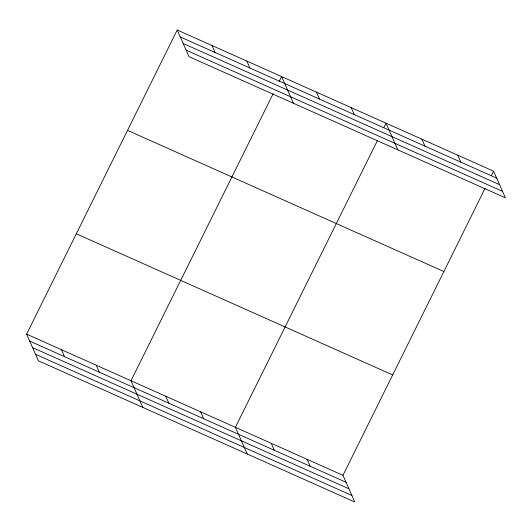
<?xml version="1.0" encoding="UTF-8"?>
<svg xmlns="http://www.w3.org/2000/svg" width="532" height="532" viewBox="0 0 532 532"><rect width="100%" height="100%" fill="white"/><g stroke="black" fill="none" stroke-linecap="round" stroke-linejoin="round"><path stroke-width="0.8" d="M26.6 334.149L342.967 475.322L354.784 501.995L38.417 360.822L26.6 334.149L177.216 30.005L493.583 171.178L505.4 197.851L189.033 56.678L177.216 30.005M273.149 93.692L130.998 380.739L142.822 407.406M279.041 81.795L281.614 76.595L293.438 103.261M377.547 140.282L235.403 427.322L247.22 453.996M383.811 127.64L386.019 123.178L397.836 149.851M342.967 475.322L485.111 188.275M491.375 175.64L493.583 171.178M180.295 36.954L496.662 178.127M183.181 43.464L499.548 184.637M186.153 50.168L502.514 191.34M127.514 130.373L443.881 271.546M76.302 233.781L392.669 374.954M29.679 341.098L346.046 482.271M32.565 347.609L348.926 488.782M35.538 354.312L351.898 495.485M457.726 155.178L460.805 162.127M421.869 139.178L424.948 146.127M351.22 107.65L354.299 114.599M316.42 92.122L319.499 99.072M246.815 61.06L249.894 68.01M212.015 45.533L215.094 52.482M307.11 459.322L310.189 466.271M271.253 443.322L274.332 450.272M200.597 411.795L203.683 418.744M165.798 396.267L168.877 403.216M96.199 365.211L99.278 372.161M61.399 349.677L64.478 356.626"/></g></svg>
